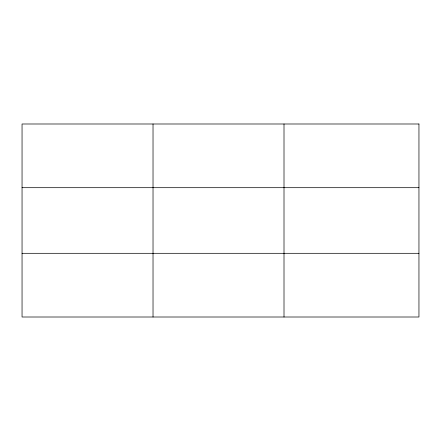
<?xml version="1.0" encoding="UTF-8"?>
<svg xmlns="http://www.w3.org/2000/svg" width="441" height="441" viewBox="0 0 441 441"><rect width="100%" height="100%" fill="white"/><g stroke="black" fill="none" stroke-linecap="round" stroke-linejoin="round"><path stroke-width="0.66" d="M153.027 123.993L153.027 317.007M284.004 123.993L284.004 317.007M22.05 187.69L418.95 187.69M22.05 253.31L418.95 253.31M418.95 123.993L418.95 317.007L22.05 317.007L22.05 123.993L418.95 123.993"/></g></svg>
